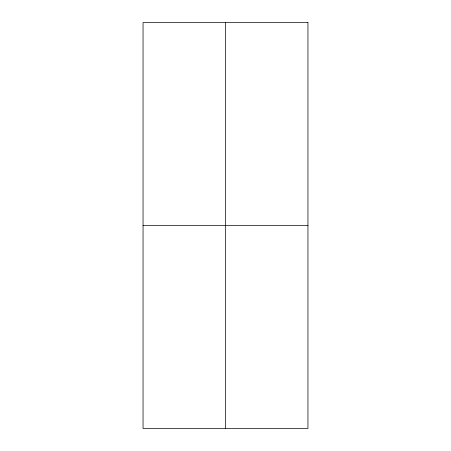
<?xml version="1.0" encoding="UTF-8"?>
<svg xmlns="http://www.w3.org/2000/svg" width="451" height="451" viewBox="0 0 451 451"><rect width="100%" height="100%" fill="white"/><g stroke="black" fill="none" stroke-linecap="round" stroke-linejoin="round"><path stroke-width="0.68" d="M143.052 225.5L307.948 225.5M225.5 22.55L225.5 428.45M307.948 22.55L143.052 22.55L143.052 428.45L307.948 428.45L307.948 22.55"/></g></svg>
